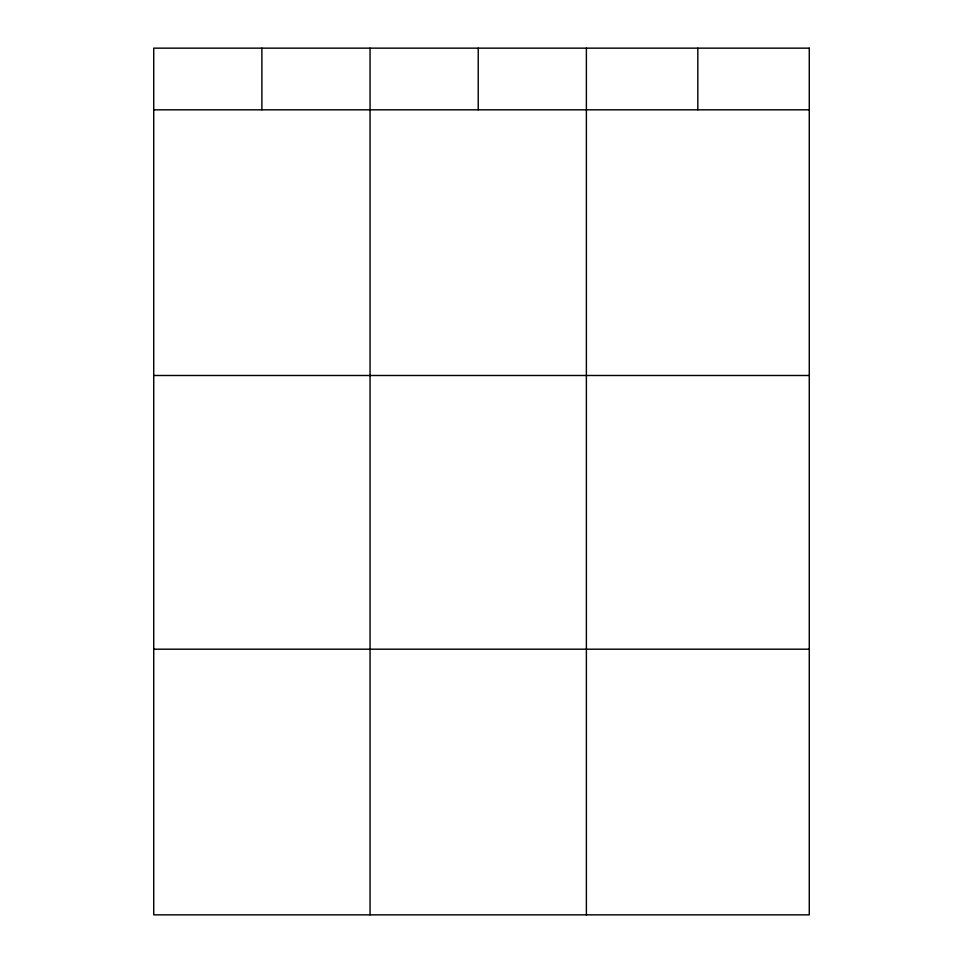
<?xml version="1.0" encoding="UTF-8"?>
<svg xmlns="http://www.w3.org/2000/svg" width="963" height="963" viewBox="0 0 963 963"><rect width="100%" height="100%" fill="white"/><g stroke="black" fill="none" stroke-linecap="round" stroke-linejoin="round"><path stroke-width="1.44" d="M153.731 109.818L809.269 109.818M153.731 375.486L809.269 375.486M153.731 649.194L809.269 649.194M697.826 48.15L697.826 109.818M586.383 48.15L586.383 914.85M478.226 48.15L478.226 109.818M370.057 48.15L370.057 914.85M261.888 48.15L261.888 109.818M809.269 48.15L153.731 48.15L153.731 914.85L809.269 914.85L809.269 48.15"/></g></svg>
